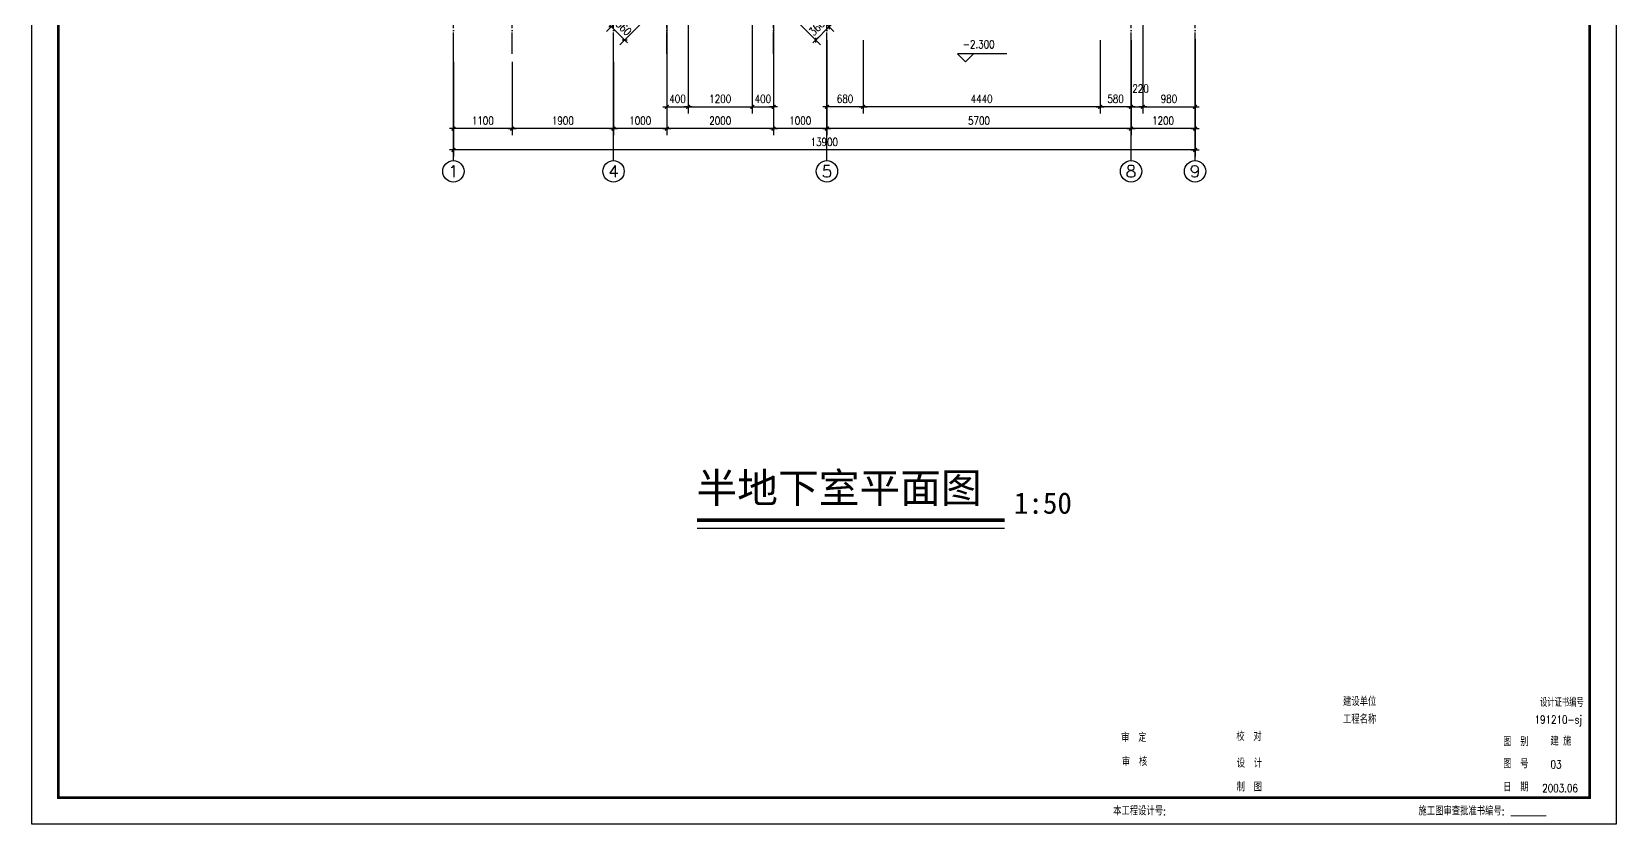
# Model space of a CAD drawing. Extents: x 12400 to 217743, y 90685 to 209848.
# Drawn here: x 12400 to 42100, y 90685 to 105544 of the extents above; entities that cross this region are included whole.
import ezdxf
from ezdxf.enums import TextEntityAlignment as Align

# ---------------------------------------------------------------- set-up
doc = ezdxf.new("R2010")
doc.units = 0
doc.header["$LTSCALE"] = 200
doc.linetypes.add('DOTE', pattern=[2.42, 2, -0.2, 0.02, -0.2])
doc.layers.get('0').update_dxf_attribs({"linetype": 'CONTINUOUS'})
doc.layers.get('DEFPOINTS').update_dxf_attribs({"linetype": 'CONTINUOUS'})
for name, color, linetype in [('AXIS', 3, 'CONTINUOUS'), ('AXIS_TEXT', 7, 'CONTINUOUS'), ('DOTE', 1, 'DOTE'), ('PUB_DIM', 3, 'CONTINUOUS'), ('PUB_TITLE', 143, 'CONTINUOUS')]:
    doc.layers.add(name, color=color, linetype=linetype)
doc.styles.add('$', font='romans.shx', dxfattribs={"width": 0.7, "bigfont": 'china.shx'})
doc.styles.add('2', font='SIMHEI.TTF')
doc.styles.add('COMPLEX', font='COMPLEX')
doc.styles.add('DIM_FONT', font='SIMPLEX', dxfattribs={"width": 0.8})
doc.dimstyles.new('DIMN50', dxfattribs={"dimscale": 0.5, "dimtxt": 300, "dimasz": 1, "dimexe": 250, "dimexo": 300, "dimgap": 150, "dimtad": 1, "dimdec": 0, "dimzin": 0, "dimdsep": 46, "dimtxsty": 'DIM_FONT', "dimblk": '_DIMX', "dimblk1": 'DOTSMALL', "dimblk2": 'DOTSMALL', "dimcen": 2.5, "dimclrt": 7, "dimadec": 0, "dimazin": 0, "dimtfac": 1, "dimtdec": 0, "dimtix": 1, "dimtmove": 2, "dimatfit": 3, "dimldrblk": '_DIMX', "dimfxl": 0, "dimtolj": 1, "dimtzin": 0, "dimarcsym": 0})

# ---------------------------------------------------------------- blocks, each defined once
blk = doc.blocks.new('_AXISO')
blk.add_circle((0, 0), 0.5)
at = {"layer": 'AXIS_TEXT', "style": 'COMPLEX', "width": 1.041667}
blk.add_attdef('A', text='', height=0.56, dxfattribs=at).set_placement((-0.25, -0.28), (0.25, -0.28), align=Align.FIT)
blk = doc.blocks.new('_DIMX')
blk.add_line((-150, 0), (150, 0))
at = {"const_width": 50}
blk.add_lwpolyline([(-70, -70), (70, 70)], dxfattribs=at)
blk = doc.blocks.new('*D1459')
at = {"color": 0, "linetype": 'ByBlock'}
for p, q in [((33005, 104976), (33005, 103601)), ((34205, 104976), (34205, 103601)), ((34204, 103726), (33005, 103726))]:
    blk.add_line(p, q, dxfattribs=at)
at = {"layer": 'DEFPOINTS', "color": 0, "linetype": 'ByBlock'}
for p in [(33005, 105126), (34205, 105126), (33005, 103726)]:
    blk.add_point(p, dxfattribs=at)
at = {"color": 0, "linetype": 'ByBlock', "xscale": 0.5, "yscale": 0.5, "zscale": 0.5, "rotation": 180}
blk.add_blockref('_DIMX', (33005, 103726), dxfattribs=at)
at = {"color": 0, "linetype": 'ByBlock', "xscale": 0.5, "yscale": 0.5, "zscale": 0.5}
blk.add_blockref('_DIMX', (34205, 103726), dxfattribs=at)
at = {"color": 7, "linetype": 'ByBlock', "insert": (33605, 103876), "char_height": 150, "attachment_point": 5, "style": 'DIM_FONT'}
blk.add_mtext('\\A1;1200', dxfattribs=at)
blk = doc.blocks.new('_DOTSMALL')
at = {"color": 0, "linetype": 'ByBlock', "const_width": 0.5}
blk.add_lwpolyline([(-0.0625, 0, 1), (0.0625, 0, 1)], format="xyb", close=True, dxfattribs=at)
blk = doc.blocks.new('*D1460')
at = {"color": 0, "linetype": 'ByBlock'}
for p, q in [((27305, 104976), (27305, 103601)), ((33005, 104976), (33005, 103601)), ((33004, 103726), (27305, 103726))]:
    blk.add_line(p, q, dxfattribs=at)
at = {"layer": 'DEFPOINTS', "color": 0, "linetype": 'ByBlock'}
for p in [(27305, 105126), (33005, 105126), (27305, 103726)]:
    blk.add_point(p, dxfattribs=at)
at = {"color": 0, "linetype": 'ByBlock', "xscale": 0.5, "yscale": 0.5, "zscale": 0.5, "rotation": 180}
blk.add_blockref('_DIMX', (27305, 103726), dxfattribs=at)
at = {"color": 0, "linetype": 'ByBlock', "xscale": 0.5, "yscale": 0.5, "zscale": 0.5}
blk.add_blockref('_DIMX', (33005, 103726), dxfattribs=at)
at = {"color": 7, "linetype": 'ByBlock', "insert": (30155, 103876), "char_height": 150, "attachment_point": 5, "style": 'DIM_FONT'}
blk.add_mtext('\\A1;5700', dxfattribs=at)
blk = doc.blocks.new('*D1461')
at = {"color": 0, "linetype": 'ByBlock'}
for p, q in [((26305, 104976), (26305, 103601)), ((27305, 104976), (27305, 103601)), ((27304, 103726), (26305, 103726))]:
    blk.add_line(p, q, dxfattribs=at)
at = {"layer": 'DEFPOINTS', "color": 0, "linetype": 'ByBlock'}
for p in [(26305, 105126), (27305, 105126), (26305, 103726)]:
    blk.add_point(p, dxfattribs=at)
at = {"color": 0, "linetype": 'ByBlock', "xscale": 0.5, "yscale": 0.5, "zscale": 0.5, "rotation": 180}
blk.add_blockref('_DIMX', (26305, 103726), dxfattribs=at)
at = {"color": 0, "linetype": 'ByBlock', "xscale": 0.5, "yscale": 0.5, "zscale": 0.5}
blk.add_blockref('_DIMX', (27305, 103726), dxfattribs=at)
at = {"color": 7, "linetype": 'ByBlock', "insert": (26805, 103876), "char_height": 150, "attachment_point": 5, "style": 'DIM_FONT'}
blk.add_mtext('\\A1;1000', dxfattribs=at)
blk = doc.blocks.new('*D1462')
at = {"color": 0, "linetype": 'ByBlock'}
for p, q in [((21405, 104976), (21405, 103601)), ((23305, 104976), (23305, 103601)), ((23304, 103726), (21405, 103726))]:
    blk.add_line(p, q, dxfattribs=at)
at = {"layer": 'DEFPOINTS', "color": 0, "linetype": 'ByBlock'}
for p in [(21405, 105126), (23305, 105126), (21405, 103726)]:
    blk.add_point(p, dxfattribs=at)
at = {"color": 0, "linetype": 'ByBlock', "xscale": 0.5, "yscale": 0.5, "zscale": 0.5, "rotation": 180}
blk.add_blockref('_DIMX', (21405, 103726), dxfattribs=at)
at = {"color": 0, "linetype": 'ByBlock', "xscale": 0.5, "yscale": 0.5, "zscale": 0.5}
blk.add_blockref('_DIMX', (23305, 103726), dxfattribs=at)
at = {"color": 7, "linetype": 'ByBlock', "insert": (22355, 103876), "char_height": 150, "attachment_point": 5, "style": 'DIM_FONT'}
blk.add_mtext('\\A1;1900', dxfattribs=at)
blk = doc.blocks.new('*D1463')
at = {"color": 0, "linetype": 'ByBlock'}
for p, q in [((20305, 104976), (20305, 103201)), ((34205, 104976), (34205, 103201)), ((34204, 103326), (20305, 103326))]:
    blk.add_line(p, q, dxfattribs=at)
at = {"layer": 'DEFPOINTS', "color": 0, "linetype": 'ByBlock'}
for p in [(20305, 105126), (34205, 105126), (20305, 103326)]:
    blk.add_point(p, dxfattribs=at)
at = {"color": 0, "linetype": 'ByBlock', "xscale": 0.5, "yscale": 0.5, "zscale": 0.5, "rotation": 180}
blk.add_blockref('_DIMX', (20305, 103326), dxfattribs=at)
at = {"color": 0, "linetype": 'ByBlock', "xscale": 0.5, "yscale": 0.5, "zscale": 0.5}
blk.add_blockref('_DIMX', (34205, 103326), dxfattribs=at)
at = {"color": 7, "linetype": 'ByBlock', "insert": (27255, 103476), "char_height": 150, "attachment_point": 5, "style": 'DIM_FONT'}
blk.add_mtext('\\A1;13900', dxfattribs=at)
blk = doc.blocks.new('*D1477')
at = {"color": 0, "linetype": 'ByBlock'}
for p, q in [((23305, 104976), (23305, 103601)), ((24305, 104976), (24305, 103601)), ((24304, 103726), (23305, 103726))]:
    blk.add_line(p, q, dxfattribs=at)
at = {"layer": 'DEFPOINTS', "color": 0, "linetype": 'ByBlock'}
for p in [(23305, 105126), (24305, 105126), (23305, 103726)]:
    blk.add_point(p, dxfattribs=at)
at = {"color": 0, "linetype": 'ByBlock', "xscale": 0.5, "yscale": 0.5, "zscale": 0.5, "rotation": 180}
blk.add_blockref('_DIMX', (23305, 103726), dxfattribs=at)
at = {"color": 0, "linetype": 'ByBlock', "xscale": 0.5, "yscale": 0.5, "zscale": 0.5}
blk.add_blockref('_DIMX', (24305, 103726), dxfattribs=at)
at = {"color": 7, "linetype": 'ByBlock', "insert": (23805, 103876), "char_height": 150, "attachment_point": 5, "style": 'DIM_FONT'}
blk.add_mtext('\\A1;1000', dxfattribs=at)
blk = doc.blocks.new('*D1478')
at = {"color": 0, "linetype": 'ByBlock'}
for p, q in [((24305, 104976), (24305, 103601)), ((26305, 104976), (26305, 103601)), ((26304, 103726), (24305, 103726))]:
    blk.add_line(p, q, dxfattribs=at)
at = {"layer": 'DEFPOINTS', "color": 0, "linetype": 'ByBlock'}
for p in [(24305, 105126), (26305, 105126), (24305, 103726)]:
    blk.add_point(p, dxfattribs=at)
at = {"color": 0, "linetype": 'ByBlock', "xscale": 0.5, "yscale": 0.5, "zscale": 0.5, "rotation": 180}
blk.add_blockref('_DIMX', (24305, 103726), dxfattribs=at)
at = {"color": 0, "linetype": 'ByBlock', "xscale": 0.5, "yscale": 0.5, "zscale": 0.5}
blk.add_blockref('_DIMX', (26305, 103726), dxfattribs=at)
at = {"color": 7, "linetype": 'ByBlock', "insert": (25305, 103876), "char_height": 150, "attachment_point": 5, "style": 'DIM_FONT'}
blk.add_mtext('\\A1;2000', dxfattribs=at)
blk = doc.blocks.new('*D1479')
at = {"color": 0, "linetype": 'ByBlock'}
for p, q in [((20305, 104976), (20305, 103601)), ((21405, 104976), (21405, 103601)), ((21404, 103726), (20305, 103726))]:
    blk.add_line(p, q, dxfattribs=at)
at = {"layer": 'DEFPOINTS', "color": 0, "linetype": 'ByBlock'}
for p in [(20305, 105126), (21405, 105126), (20305, 103726)]:
    blk.add_point(p, dxfattribs=at)
at = {"color": 0, "linetype": 'ByBlock', "xscale": 0.5, "yscale": 0.5, "zscale": 0.5, "rotation": 180}
blk.add_blockref('_DIMX', (20305, 103726), dxfattribs=at)
at = {"color": 0, "linetype": 'ByBlock', "xscale": 0.5, "yscale": 0.5, "zscale": 0.5}
blk.add_blockref('_DIMX', (21405, 103726), dxfattribs=at)
at = {"color": 7, "linetype": 'ByBlock', "insert": (20855, 103876), "char_height": 150, "attachment_point": 5, "style": 'DIM_FONT'}
blk.add_mtext('\\A1;1100', dxfattribs=at)
blk = doc.blocks.new('*D1502')
at = {"color": 0, "linetype": 'ByBlock'}
for p, q in [((32425, 105385), (32425, 104010)), ((33005, 105385), (33005, 104010)), ((33004, 104135), (32425, 104135))]:
    blk.add_line(p, q, dxfattribs=at)
at = {"layer": 'DEFPOINTS', "color": 0, "linetype": 'ByBlock'}
for p in [(32425, 105535), (33005, 105535), (32425, 104135)]:
    blk.add_point(p, dxfattribs=at)
at = {"color": 0, "linetype": 'ByBlock', "xscale": 0.5, "yscale": 0.5, "zscale": 0.5, "rotation": 180}
blk.add_blockref('_DIMX', (32425, 104135), dxfattribs=at)
at = {"color": 0, "linetype": 'ByBlock', "xscale": 0.5, "yscale": 0.5, "zscale": 0.5}
blk.add_blockref('_DIMX', (33005, 104135), dxfattribs=at)
at = {"color": 7, "linetype": 'ByBlock', "insert": (32715, 104285), "char_height": 150, "attachment_point": 5, "style": 'DIM_FONT'}
blk.add_mtext('\\A1;580', dxfattribs=at)
blk = doc.blocks.new('*D1503')
at = {"color": 0, "linetype": 'ByBlock'}
for p, q in [((27305, 105385), (27305, 104010)), ((27985, 105385), (27985, 104010)), ((27984, 104135), (27305, 104135))]:
    blk.add_line(p, q, dxfattribs=at)
at = {"layer": 'DEFPOINTS', "color": 0, "linetype": 'ByBlock'}
for p in [(27305, 105535), (27985, 105535), (27305, 104135)]:
    blk.add_point(p, dxfattribs=at)
at = {"color": 0, "linetype": 'ByBlock', "xscale": 0.5, "yscale": 0.5, "zscale": 0.5, "rotation": 180}
blk.add_blockref('_DIMX', (27305, 104135), dxfattribs=at)
at = {"color": 0, "linetype": 'ByBlock', "xscale": 0.5, "yscale": 0.5, "zscale": 0.5}
blk.add_blockref('_DIMX', (27985, 104135), dxfattribs=at)
at = {"color": 7, "linetype": 'ByBlock', "insert": (27645, 104285), "char_height": 150, "attachment_point": 5, "style": 'DIM_FONT'}
blk.add_mtext('\\A1;680', dxfattribs=at)
blk = doc.blocks.new('*D1504')
at = {"color": 0, "linetype": 'ByBlock'}
for p, q in [((27985, 105385), (27985, 104010)), ((32425, 105385), (32425, 104010)), ((32424, 104135), (27985, 104135))]:
    blk.add_line(p, q, dxfattribs=at)
at = {"layer": 'DEFPOINTS', "color": 0, "linetype": 'ByBlock'}
for p in [(27985, 105535), (32425, 105535), (27985, 104135)]:
    blk.add_point(p, dxfattribs=at)
at = {"color": 0, "linetype": 'ByBlock', "xscale": 0.5, "yscale": 0.5, "zscale": 0.5, "rotation": 180}
blk.add_blockref('_DIMX', (27985, 104135), dxfattribs=at)
at = {"color": 0, "linetype": 'ByBlock', "xscale": 0.5, "yscale": 0.5, "zscale": 0.5}
blk.add_blockref('_DIMX', (32425, 104135), dxfattribs=at)
at = {"color": 7, "linetype": 'ByBlock', "insert": (30205, 104285), "char_height": 150, "attachment_point": 5, "style": 'DIM_FONT'}
blk.add_mtext('\\A1;4440', dxfattribs=at)
blk = doc.blocks.new('*D1505')
at = {"color": 0, "linetype": 'ByBlock'}
for p, q in [((33005, 105385), (33005, 104010)), ((33225, 105388), (33225, 104010)), ((33005, 104135), (33224, 104135))]:
    blk.add_line(p, q, dxfattribs=at)
at = {"layer": 'DEFPOINTS', "color": 0, "linetype": 'ByBlock'}
for p in [(33005, 105535), (33225, 105538), (33225, 104135)]:
    blk.add_point(p, dxfattribs=at)
at = {"color": 0, "linetype": 'ByBlock', "xscale": 0.5, "yscale": 0.5, "zscale": 0.5, "rotation": 180}
blk.add_blockref('_DIMX', (33005, 104135), dxfattribs=at)
at = {"color": 0, "linetype": 'ByBlock', "xscale": 0.5, "yscale": 0.5, "zscale": 0.5}
blk.add_blockref('_DIMX', (33225, 104135), dxfattribs=at)
at = {"color": 7, "linetype": 'ByBlock', "insert": (33183, 104478), "char_height": 150, "attachment_point": 5, "style": 'DIM_FONT'}
blk.add_mtext('\\A1;220', dxfattribs=at)
blk = doc.blocks.new('*D1506')
at = {"color": 0, "linetype": 'ByBlock'}
for p, q in [((33225, 107256), (33225, 104010)), ((34205, 105408), (34205, 104010)), ((33225, 104135), (34204, 104135))]:
    blk.add_line(p, q, dxfattribs=at)
at = {"layer": 'DEFPOINTS', "color": 0, "linetype": 'ByBlock'}
for p in [(33225, 107406), (34205, 105558), (34205, 104135)]:
    blk.add_point(p, dxfattribs=at)
at = {"color": 0, "linetype": 'ByBlock', "xscale": 0.5, "yscale": 0.5, "zscale": 0.5, "rotation": 180}
blk.add_blockref('_DIMX', (33225, 104135), dxfattribs=at)
at = {"color": 0, "linetype": 'ByBlock', "xscale": 0.5, "yscale": 0.5, "zscale": 0.5}
blk.add_blockref('_DIMX', (34205, 104135), dxfattribs=at)
at = {"color": 7, "linetype": 'ByBlock', "insert": (33715, 104285), "char_height": 150, "attachment_point": 5, "style": 'DIM_FONT'}
blk.add_mtext('\\A1;980', dxfattribs=at)
blk = doc.blocks.new('*D1659')
at = {"color": 0, "linetype": 'ByBlock'}
for p, q in [((23897, 106272), (23174, 105549)), ((24149, 106020), (23426, 105297)), ((23262, 105638), (23261, 105638)), ((23262, 105638), (23514, 105385)), ((23515, 105385), (23515, 105385))]:
    blk.add_line(p, q, dxfattribs=at)
at = {"layer": 'DEFPOINTS', "color": 0, "linetype": 'ByBlock'}
for p in [(24003, 106378), (24255, 106126), (23514, 105385)]:
    blk.add_point(p, dxfattribs=at)
at = {"color": 0, "linetype": 'ByBlock', "xscale": 0.5, "yscale": 0.5, "zscale": 0.5}
for p, rotation in [((23262, 105638), 315.0000000000003), ((23514, 105385), 135.0000000000004)]:
    blk.add_blockref('_DIMX', p, dxfattribs=dict(at, rotation=rotation))
at = {"color": 7, "linetype": 'ByBlock', "insert": (23494, 105618), "char_height": 150, "attachment_point": 5, "rotation": 315, "style": 'DIM_FONT'}
blk.add_mtext('\\A1;360', dxfattribs=at)
blk = doc.blocks.new('*D1661')
at = {"color": 0, "linetype": 'ByBlock'}
for p, q in [((26713, 106272), (27436, 105549)), ((26460, 106020), (27183, 105297)), ((27347, 105638), (27095, 105385)), ((27348, 105638), (27348, 105638)), ((27095, 105385), (27094, 105385))]:
    blk.add_line(p, q, dxfattribs=at)
at = {"layer": 'DEFPOINTS', "color": 0, "linetype": 'ByBlock'}
for p in [(26607, 106378), (26354, 106126), (27095, 105385)]:
    blk.add_point(p, dxfattribs=at)
at = {"color": 0, "linetype": 'ByBlock', "xscale": 0.5, "yscale": 0.5, "zscale": 0.5}
for p, rotation in [((27095, 105385), 44.99999999999969), ((27347, 105638), 224.9999999999997)]:
    blk.add_blockref('_DIMX', p, dxfattribs=dict(at, rotation=rotation))
at = {"color": 7, "linetype": 'ByBlock', "insert": (27115, 105618), "char_height": 150, "attachment_point": 5, "rotation": 45, "style": 'DIM_FONT'}
blk.add_mtext('\\A1;360', dxfattribs=at)
blk = doc.blocks.new('*D2166')
at = {"color": 0, "linetype": 'ByBlock'}
for p, q in [((24305, 105976), (24305, 104010)), ((24705, 105976), (24705, 104010)), ((24304, 104135), (24304, 104135)), ((24305, 104135), (24705, 104135)), ((24705, 104135), (24706, 104135))]:
    blk.add_line(p, q, dxfattribs=at)
at = {"layer": 'DEFPOINTS', "color": 0, "linetype": 'ByBlock'}
for p in [(24305, 106126), (24705, 106126), (24705, 104135)]:
    blk.add_point(p, dxfattribs=at)
at = {"color": 0, "linetype": 'ByBlock', "xscale": 0.5, "yscale": 0.5, "zscale": 0.5}
blk.add_blockref('_DIMX', (24305, 104135), dxfattribs=at)
at = {"color": 0, "linetype": 'ByBlock', "xscale": 0.5, "yscale": 0.5, "zscale": 0.5, "rotation": 180}
blk.add_blockref('_DIMX', (24705, 104135), dxfattribs=at)
at = {"color": 7, "linetype": 'ByBlock', "insert": (24505, 104285), "char_height": 150, "attachment_point": 5, "style": 'DIM_FONT'}
blk.add_mtext('\\A1;400', dxfattribs=at)
blk = doc.blocks.new('*D2167')
at = {"color": 0, "linetype": 'ByBlock'}
for p, q in [((24705, 105976), (24705, 104010)), ((25905, 105976), (25905, 104010)), ((24705, 104135), (25904, 104135))]:
    blk.add_line(p, q, dxfattribs=at)
at = {"layer": 'DEFPOINTS', "color": 0, "linetype": 'ByBlock'}
for p in [(24705, 106126), (25905, 106126), (25905, 104135)]:
    blk.add_point(p, dxfattribs=at)
at = {"color": 0, "linetype": 'ByBlock', "xscale": 0.5, "yscale": 0.5, "zscale": 0.5, "rotation": 180}
blk.add_blockref('_DIMX', (24705, 104135), dxfattribs=at)
at = {"color": 0, "linetype": 'ByBlock', "xscale": 0.5, "yscale": 0.5, "zscale": 0.5}
blk.add_blockref('_DIMX', (25905, 104135), dxfattribs=at)
at = {"color": 7, "linetype": 'ByBlock', "insert": (25305, 104285), "char_height": 150, "attachment_point": 5, "style": 'DIM_FONT'}
blk.add_mtext('\\A1;1200', dxfattribs=at)
blk = doc.blocks.new('*D2168')
at = {"color": 0, "linetype": 'ByBlock'}
for p, q in [((25905, 105976), (25905, 104010)), ((26305, 105976), (26305, 104010)), ((25904, 104135), (25904, 104135)), ((25905, 104135), (26305, 104135)), ((26305, 104135), (26306, 104135))]:
    blk.add_line(p, q, dxfattribs=at)
at = {"layer": 'DEFPOINTS', "color": 0, "linetype": 'ByBlock'}
for p in [(25905, 106126), (26305, 106126), (26305, 104135)]:
    blk.add_point(p, dxfattribs=at)
at = {"color": 0, "linetype": 'ByBlock', "xscale": 0.5, "yscale": 0.5, "zscale": 0.5}
blk.add_blockref('_DIMX', (25905, 104135), dxfattribs=at)
at = {"color": 0, "linetype": 'ByBlock', "xscale": 0.5, "yscale": 0.5, "zscale": 0.5, "rotation": 180}
blk.add_blockref('_DIMX', (26305, 104135), dxfattribs=at)
at = {"color": 7, "linetype": 'ByBlock', "insert": (26105, 104285), "char_height": 150, "attachment_point": 5, "style": 'DIM_FONT'}
blk.add_mtext('\\A1;400', dxfattribs=at)

msp = doc.modelspace()

# ---------------------------------------------------------------- linework, layer by layer
at = {"layer": 'AXIS'}
for p, q in [((20304.71, 103125.985), (20304.71, 105125.985)), ((23304.71, 103125.985), (23304.71, 105125.985)), ((27304.71, 103125.985), (27304.71, 105125.985)), ((33004.71, 103125.985), (33004.71, 105125.985)), ((34204.71, 103125.985), (34204.71, 105125.985))]:
    msp.add_line(p, q, dxfattribs=at)
at = {"layer": 'DOTE'}
for p, q in [((20304.71, 105125.985), (20304.71, 122530.042)), ((27304.71, 105125.985), (27304.71, 122530.042)), ((34204.71, 105125.985), (34204.71, 122530.042)), ((33004.71, 105125.985), (33004.71, 114660.558)), ((23304.71, 105125.985), (23304.71, 113378.718)), ((21404.71, 105125.985), (21404.71, 109580.444)), ((24304.71, 105125.985), (24304.71, 106787.514)), ((26304.71, 105125.985), (26304.71, 106787.514))]:
    msp.add_line(p, q, dxfattribs=at)
at = {"layer": 'PUB_DIM'}
for p, q in [((29900.647, 104976.164), (29750.647, 105126.164)), ((30679.218, 105126.164), (29750.647, 105126.164)), ((30050.647, 105126.164), (29900.647, 104976.164))]:
    msp.add_line(p, q, dxfattribs=at)
at = {"layer": 'PUB_TITLE'}
msp.add_lwpolyline([(12399.949, 90685.262), (12399.949, 132735.262), (42099.949, 132735.262), (42099.949, 90685.262)], close=True, dxfattribs=at)
at = {"layer": 'PUB_TITLE', "const_width": 50}
msp.add_lwpolyline([(12899.949, 91185.262), (41599.949, 91185.262), (41599.949, 131485.262), (12899.949, 131485.262)], close=True, dxfattribs=at)
at = {"layer": 'PUB_TITLE', "const_width": 70}
msp.add_lwpolyline([(24871.367, 96386.607), (30635.422, 96386.607)], dxfattribs=at)
at = {"layer": 'PUB_TITLE'}
msp.add_lwpolyline([(24871.367, 96236.607), (30635.422, 96236.607)], dxfattribs=at)

# ---------------------------------------------------------------- block references
at = {"layer": 'AXIS'}
ref = msp.add_blockref('_AXISO', (20304.71, 102925.985), dxfattribs=dict(at, xscale=400, yscale=400, zscale=400))
ref.add_attrib('A', '1', dxfattribs={"layer": 'AXIS_TEXT', "height": 224, "style": 'COMPLEX', "width": 2.083333}).set_placement((20204.71, 102813.985), (20404.71, 102813.985), align=Align.FIT)
ref = msp.add_blockref('_AXISO', (23304.71, 102925.985), dxfattribs=dict(at, xscale=400, yscale=400, zscale=400))
ref.add_attrib('A', '4', dxfattribs={"layer": 'AXIS_TEXT', "height": 224, "style": 'COMPLEX', "width": 1.171875}).set_placement((23204.71, 102813.985), (23404.71, 102813.985), align=Align.FIT)
ref = msp.add_blockref('_AXISO', (27304.71, 102925.985), dxfattribs=dict(at, xscale=400, yscale=400, zscale=400))
ref.add_attrib('A', '5', dxfattribs={"layer": 'AXIS_TEXT', "height": 224, "style": 'COMPLEX', "width": 1.339286}).set_placement((27204.71, 102813.985), (27404.71, 102813.985), align=Align.FIT)
ref = msp.add_blockref('_AXISO', (33004.71, 102925.985), dxfattribs=dict(at, xscale=400, yscale=400, zscale=400))
ref.add_attrib('A', '8', dxfattribs={"layer": 'AXIS_TEXT', "height": 224, "style": 'COMPLEX', "width": 1.339286}).set_placement((32904.71, 102813.985), (33104.71, 102813.985), align=Align.FIT)
ref = msp.add_blockref('_AXISO', (34204.71, 102925.985), dxfattribs=dict(at, xscale=400, yscale=400, zscale=400))
ref.add_attrib('A', '9', dxfattribs={"layer": 'AXIS_TEXT', "height": 224, "style": 'COMPLEX', "width": 1.339286}).set_placement((34104.71, 102813.985), (34304.71, 102813.985), align=Align.FIT)

# ---------------------------------------------------------------- texts
at = {"layer": 'PUB_DIM', "style": 'DIM_FONT', "width": 0.8}
msp.add_text('-2.300', height=150, dxfattribs=at).set_placement((30448.218, 105231.164), align=Align.RIGHT)
at = {"layer": 'PUB_TITLE', "style": '2'}
for s, height, p in [('半地下室平面图', 560, (24859.627, 96712.613)), ('1:50', 400, (30808.21, 96507.23))]:
    msp.add_text(s, height=height, dxfattribs=at).set_placement(p)
at = {"layer": 'PUB_TITLE', "style": '$'}
for s, width, p in [('建设单位', 0.8, (36977.427, 92907.852)), ('设计证书编号', 0.7, (40669.987, 92889.313)), ('工程名称', 0.8, (36977.427, 92574.519)), ('191210-sj', 0.8, (40567.599, 92573.288)), ('审  定', 0.8, (32817.803, 92231.4)), ('校  对', 0.8, (34977.695, 92250.908)), ('图  别', 0.8, (39979.424, 92155.082)), ('建 施', 0.8, (40864.754, 92165.124)), ('审  核', 0.8, (32832.676, 91780.018)), ('设  计', 0.8, (34985.294, 91751.062)), ('图  号', 0.8, (39979.424, 91738.476)), ('03', 0.8, (40867.721, 91732.546)), ('制  图', 0.8, (34984.724, 91305.731)), ('日  期', 0.8, (39979.424, 91304.367)), ('2003.06', 0.8, (40711.367, 91288.212)), ('本工程设计号:', 0.8, (32669.111, 90856.469)), ('施工图审查批准书编号:', 0.8, (38392.442, 90855.226))]:
    msp.add_text(s, height=150, dxfattribs=dict(at, width=width)).set_placement(p)
at = {"layer": 'PUB_TITLE', "style": '$', "width": 0.8}
msp.add_attdef('________', (40125.013, 90858.522), '', height=150, dxfattribs=at)

# ---------------------------------------------------------------- dimensions: what is measured, and where the dimension line sits
at = {"layer": 'AXIS'}
for base, p1, p2, picture, middle in [((34204.71, 104134.656), (33224.71, 107405.985), (34204.71, 105558.11), '*D1506', (33714.71, 104284.656)), ((27304.71, 104134.656), (27984.71, 105534.656), (27304.71, 105534.656), '*D1503', (27644.71, 104284.656)), ((27984.71, 104134.656), (32424.71, 105534.656), (27984.71, 105534.656), '*D1504', (30204.71, 104284.656)), ((32424.71, 104134.656), (33004.71, 105534.656), (32424.71, 105534.656), '*D1502', (32714.71, 104284.656)), ((20304.71, 103725.985), (21404.71, 105125.985), (20304.71, 105125.985), '*D1479', (20854.71, 103875.985)), ((21404.71, 103725.985), (23304.71, 105125.985), (21404.71, 105125.985), '*D1462', (22354.71, 103875.985)), ((23304.71, 103725.985), (24304.71, 105125.985), (23304.71, 105125.985), '*D1477', (23804.71, 103875.985)), ((24304.71, 103725.985), (26304.71, 105125.985), (24304.71, 105125.985), '*D1478', (25304.71, 103875.985)), ((26304.71, 103725.985), (27304.71, 105125.985), (26304.71, 105125.985), '*D1461', (26804.71, 103875.985)), ((27304.71, 103725.985), (33004.71, 105125.985), (27304.71, 105125.985), '*D1460', (30154.71, 103875.985))]:
    dim = msp.add_linear_dim(base=base, p1=p1, p2=p2, dimstyle='DIMN50', dxfattribs=at)
    dim.commit()
    dim.dimension.update_dxf_attribs({"geometry": picture, "text_midpoint": middle})
for p1, p2, distance, picture, middle in [((24304.71, 106125.985), (24704.71, 106125.985), -1991.328, '*D2166', (24504.71, 104284.656)), ((24704.71, 106125.985), (25904.71, 106125.985), -1991.328, '*D2167', (25304.71, 104284.656)), ((25904.71, 106125.985), (26304.71, 106125.985), -1991.328, '*D2168', (26104.71, 104284.656)), ((34204.71, 105125.985), (20304.71, 105125.985), 1800, '*D1463', (27254.71, 103475.985)), ((34204.71, 105125.985), (33004.71, 105125.985), 1400, '*D1459', (33604.71, 103875.985))]:
    dim = msp.add_aligned_dim(p1=p1, p2=p2, distance=distance, dimstyle='DIMN50', dxfattribs=at)
    dim.commit()
    dim.dimension.update_dxf_attribs({"geometry": picture, "text_midpoint": middle})
dim = msp.add_linear_dim(base=(33224.71, 104134.656), p1=(33004.71, 105534.656), p2=(33224.71, 105538.174), dimstyle='DIMN50', dxfattribs=at)
dim.commit()
dim.dimension.update_dxf_attribs({"geometry": '*D1505', "text_midpoint": (33182.631, 104477.767), "dimtype": 160})
at = {"layer": 'PUB_DIM'}
for base, p1, p2, angle, picture, middle in [((23514.393, 105385.373), (24002.679, 106378.31), (24255.004, 106125.985), 315, '*D1659', (23494.296, 105617.602)), ((27095.027, 105385.373), (26606.74, 106378.31), (26354.415, 106125.985), 45, '*D1661', (27115.123, 105617.602))]:
    dim = msp.add_linear_dim(base=base, p1=p1, p2=p2, angle=angle, text='360', dimstyle='DIMN50', dxfattribs=at)
    dim.commit()
    dim.dimension.update_dxf_attribs({"geometry": picture, "text_midpoint": middle})

doc.saveas('drawing.dxf')
